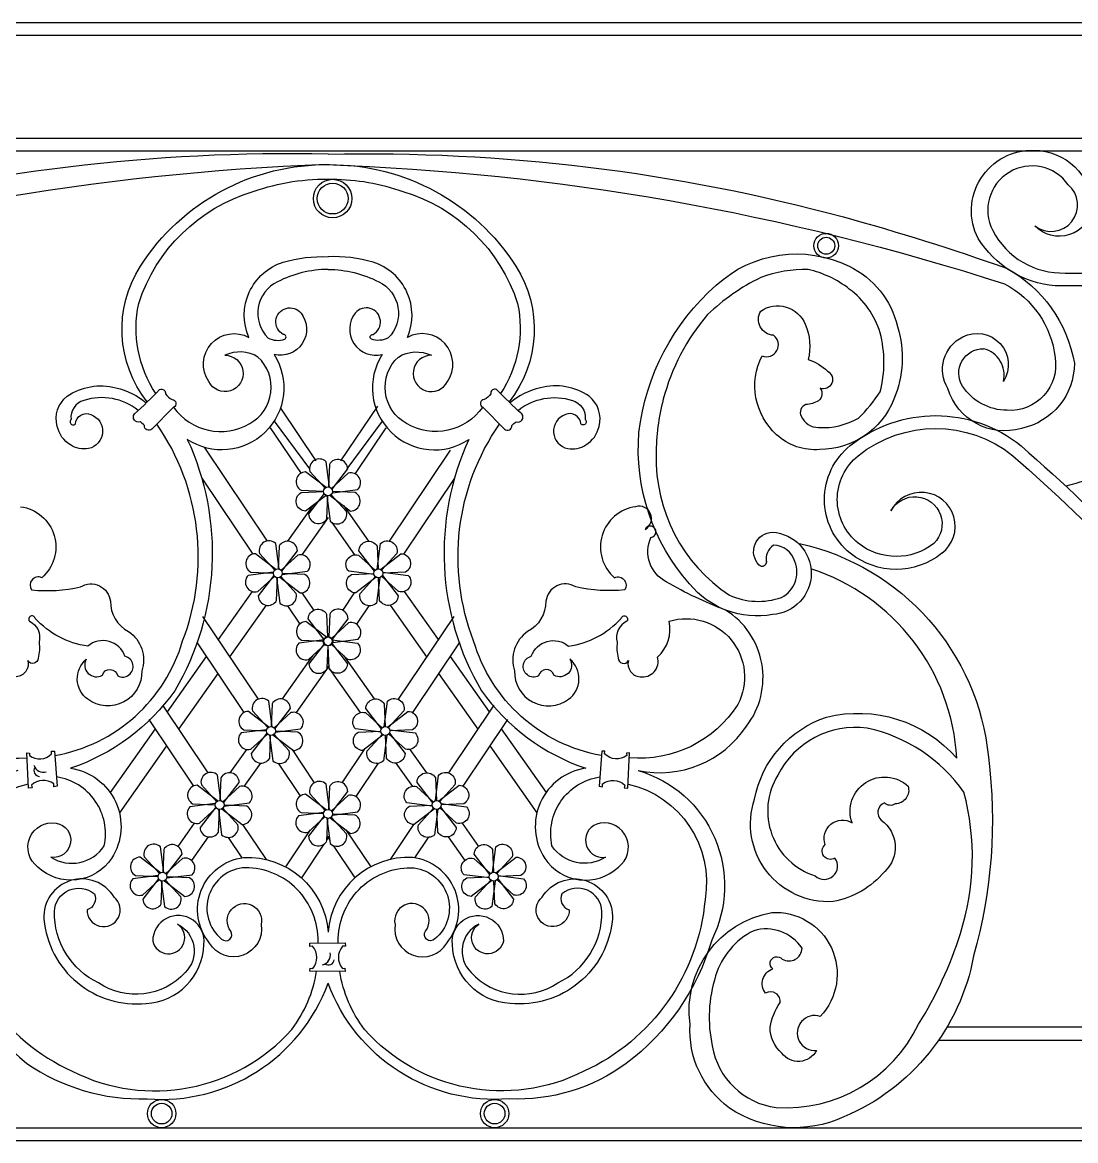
# Model space of a CAD drawing. Extents: x 483 to 3881, y 4737 to 5760.
# Drawn here: x 2090 to 2910, y 4883 to 5753 of the extents above; entities that cross this region are included whole.
import ezdxf

# ---------------------------------------------------------------- set-up
doc = ezdxf.new("R2010")
doc.units = 0
doc.header["$LTSCALE"] = 0.85
doc.header["$MEASUREMENT"] = 0
doc.layers.add('7', color=7, linetype='CONTINUOUS')

msp = doc.modelspace()

# ---------------------------------------------------------------- linework, layer by layer
at = {"layer": '7'}
for p, q in [((805.98, 5752.84), (3850.5, 5752.84)), ((805.98, 5742.84), (3850.5, 5742.84)), ((805.98, 5662.84), (3850.5, 5662.84)), ((805.98, 5652.84), (3850.5, 5652.84)), ((2291.07, 5452.65), (2318.56, 5411.73)), ((2366.54, 5454.32), (2337.92, 5411.73)), ((2286.24, 5442.65), (2313.72, 5405.49)), ((2370.25, 5442.65), (2342.76, 5405.49)), ((2283.24, 5437.41), (2307.15, 5401.82)), ((2373.24, 5437.41), (2349.33, 5401.82)), ((2231.84, 5422.24), (2280.83, 5349.33)), ((2423.09, 5419.93), (2375.66, 5349.33)), ((2229.84, 5398.33), (2269.6, 5339.14)), ((2426.64, 5398.33), (2386.88, 5339.14)), ((2316.35, 5376.93), (2296.71, 5349.15)), ((2340.13, 5376.93), (2359.77, 5349.15)), ((2328.24, 5367.76), (2307.66, 5338.65)), ((2331.08, 5363.75), (2348.82, 5338.65)), ((2269.08, 5310.05), (2242.65, 5272.66)), ((2307.88, 5309.06), (2317.18, 5295.21)), ((2348.6, 5309.06), (2339.3, 5295.21)), ((2387.41, 5310.05), (2413.84, 5272.66)), ((2279.91, 5299.39), (2251.6, 5259.34)), ((2296.6, 5298.94), (2306.15, 5284.74)), ((2359.88, 5298.94), (2350.34, 5284.74)), ((2376.57, 5299.39), (2404.89, 5259.34)), ((2230.52, 5290.72), (2273.85, 5226.22)), ((2425.97, 5290.72), (2382.64, 5226.22)), ((2226.24, 5270.19), (2262.72, 5215.89)), ((2430.25, 5270.19), (2393.77, 5215.89)), ((2233.38, 5259.56), (2202.85, 5216.37)), ((2316.14, 5260.06), (2292.37, 5226.43)), ((2340.35, 5260.06), (2364.11, 5226.43)), ((2423.1, 5259.56), (2453.63, 5216.37)), ((2242.33, 5246.23), (2211.8, 5203.05)), ((2328.84, 5252.04), (2303.23, 5215.82)), ((2327.64, 5252.04), (2353.25, 5215.82)), ((2414.15, 5246.23), (2444.68, 5203.05)), ((2199.32, 5221.63), (2234.7, 5168.97)), ((2457.16, 5221.63), (2421.78, 5168.97)), ((2193.59, 5203.27), (2158.6, 5153.77)), ((2188.79, 5210.41), (2223.53, 5158.7)), ((2467.69, 5210.41), (2432.96, 5158.7)), ((2462.89, 5203.27), (2497.89, 5153.77)), ((2202.54, 5189.94), (2165.79, 5137.96)), ((2264.61, 5187.17), (2251.76, 5168.99)), ((2300.17, 5187.04), (2317.47, 5161.28)), ((2356.31, 5187.04), (2339.01, 5161.28)), ((2391.87, 5187.17), (2404.72, 5168.99)), ((2453.94, 5189.94), (2490.69, 5137.96)), ((2275.52, 5176.61), (2262.68, 5158.45)), ((2380.96, 5176.61), (2393.8, 5158.45)), ((2289.26, 5176.38), (2306.65, 5150.49)), ((2367.22, 5176.38), (2349.83, 5150.49)), ((2224.07, 5129.82), (2211.31, 5111.77)), ((2261.7, 5128.78), (2280.02, 5101.5)), ((2314.36, 5124.59), (2295.06, 5095.86)), ((2342.12, 5124.59), (2361.42, 5095.86)), ((2394.79, 5128.78), (2376.46, 5101.5)), ((2432.41, 5129.82), (2445.17, 5111.77)), ((2234.92, 5119.18), (2221.95, 5100.83)), ((2250.35, 5118.77), (2261.03, 5102.87)), ((2329.07, 5119.59), (2327.35, 5117.03)), ((2327.41, 5119.59), (2329.47, 5116.52)), ((2406.13, 5118.77), (2395.45, 5102.87)), ((2421.56, 5119.18), (2434.53, 5100.83)), ((2324.94, 5113.44), (2307.38, 5087.3)), ((2332.28, 5112.34), (2349.1, 5087.3)), ((3737.67, 4960.84), (2803.19, 4960.84)), ((807.69, 4892.84), (3850.5, 4892.84)), ((807.69, 4882.84), (3850.5, 4882.84))]:
    msp.add_line(p, q, dxfattribs=at)
for points in [[(2328.24, 5650.22, 0.071808), (1927.19, 5601.49, 0.033321), (1790.37, 5555.68, 0.277032), (1749.57, 5487.45, 0.387049), (1788.77, 5437, 0.414145), (1845.94, 5468.08, 0.441224), (1834.43, 5508.1, 0.768568), (1802.76, 5473.46, -0.411405), (1818.21, 5498.94, -34.181967)], [(2328.24, 5650.22, -0.071808), (2729.3, 5601.49, -0.017658), (2856.05, 5561.61, -0.229295), (2908.93, 5487.59, -0.355818), (2867.71, 5437, -0.414145), (2810.54, 5468.08, -0.441224), (2822.05, 5508.1, -0.768568), (2853.72, 5473.46, 0.411405), (2838.27, 5498.94, 34.181967)], [(3731.32, 5547.84), (2893.92, 5547.84, -0.234737), (2834.1, 5584.66, -0.572827), (2877.41, 5653.27, -0.404851), (2923.06, 5609.06, -0.629523), (2878.26, 5594.53, 0.979995), (2904.23, 5626.5, 0.934604), (2845.42, 5590.85, 0.288665), (2901.9, 5557.84), (3723.92, 5557.84)], [(2326.7, 5642.18, 0.069227), (1801.81, 5549.31, 0.26572), (1762.54, 5492.1, 0.484484), (1799.76, 5451.04, 0.253134), (1834.66, 5469.92, 0.59182), (1818.21, 5498.94, 0.161071)], [(2187.44, 5457.51, -0.318353), (2182.16, 5563.18, -0.259435), (2329.28, 5642.16, -0.256161), (2474.32, 5563.18, -0.318353), (2469.05, 5457.51)], [(2326.7, 5642.18, -0.069822), (2854.67, 5549.31, -0.249341), (2893.94, 5492.1, -0.484484), (2856.72, 5451.04, -0.253134), (2821.82, 5469.92, -0.59182), (2838.27, 5498.94, -0.161071)], [(2194.06, 5464.05, -0.201195), (2180.81, 5534.1, -0.247571), (2270.01, 5621.18, -0.095666), (2331.74, 5630.76, -0.086979), (2386.47, 5621.18, -0.247571), (2475.68, 5534.1, -0.201195), (2462.42, 5464.05)], [(2207.96, 5453.46, 0.389723), (2267.18, 5440.69, 0.51276), (2273.61, 5492.47, 0.253922), (2247.88, 5493.82, -1.808683), (2235.35, 5473.46, -0.789833), (2266.5, 5507.7, -0.442534), (2293.21, 5566.27, -0.080877), (2328.24, 5570.51)], [(2448.52, 5453.46, -0.389723), (2389.31, 5440.69, -0.51276), (2382.87, 5492.47, -0.253922), (2408.61, 5493.82, 1.808683), (2421.13, 5473.46, 0.789833), (2389.98, 5507.7, 0.442534), (2363.27, 5566.27, 0.080877), (2328.24, 5570.51)], [(2669.21, 5333.51, -0.734342), (2663.62, 5330.55, -0.656867), (2674.14, 5356.19, -0.937285), (2674.12, 5292.12, -0.273534), (2609.45, 5316.11, -0.204815), (2570.1, 5433.88, -0.184485), (2630.1, 5548.31, -0.308978), (2733.64, 5563.18, -0.22331), (2771.36, 5516.21, -0.174246), (2768.48, 5459.58, -0.307693), (2710.84, 5420.54, -0.212338), (2677.25, 5432.05, -0.339229), (2665.88, 5493.43, 0.887719), (2674.87, 5509.41, -0.571992), (2664.88, 5528.2, -0.474089), (2699.55, 5518.03, -0.158426), (2701.85, 5490.44, -0.120113), (2716.84, 5481.45, -0.938639), (2711.1, 5468.14, -0.419007), (2709.84, 5458.48, -0.129788), (2699.85, 5455.49, 0.437185), (2696.31, 5446.43, 0.282522), (2709.94, 5437.6, 0.141378), (2740.92, 5444.9, 0.059659), (2757.8, 5465.47, 0.127694), (2757.8, 5511.41, 0.161275), (2733.82, 5545.36, 0.111764), (2701.74, 5560.55, 0.093634), (2664.88, 5554.34, 0.077595), (2623.56, 5525.5, 0.115089), (2589.08, 5459.58, 0.065791), (2583.45, 5416.76, 0.256596), (2640.46, 5307.16, 0.190185), (2681.06, 5305.45, 0.392749), (2691.35, 5333.3, 0.334192), (2674.8, 5346, 0.301678), (2669.26, 5332.91)], [(2328.24, 5560.65, 0.11617), (2288.85, 5551.01, 0.515316), (2281.4, 5507.36, 0.205134), (2294.6, 5506.34, 0.802495), (2293.25, 5510.07, -1.217492), (2307.13, 5526.65, -0.716667), (2286.14, 5494.5, -0.813195), (2218.64, 5428.44, -0.245647), (2208.9, 5232.76, -0.157823), (2127.79, 5172.5, -0.548286), (2159.69, 5102.44, -0.462643), (2102.36, 5095.67, -0.786491), (2116.55, 5129.84, -0.997738), (2112.51, 5103.34, 0.409151), (2154.05, 5112.17, 0.4327), (2116.79, 5165.84)], [(2328.24, 5560.65, -0.11617), (2367.63, 5551.01, -0.515316), (2375.08, 5507.36, -0.205134), (2361.88, 5506.34, -0.802495), (2363.23, 5510.07, 1.217492), (2349.35, 5526.65, 0.716667), (2370.34, 5494.5, 0.813195), (2437.84, 5428.44, 0.245647), (2447.58, 5232.76, 0.157823), (2528.7, 5172.5, 0.548286), (2496.79, 5102.44, 0.462643), (2554.13, 5095.67, 0.786491), (2539.93, 5129.84, 0.997738), (2543.97, 5103.34, -0.409151), (2502.43, 5112.17, -0.4327), (2539.69, 5165.84)], [(3682.5, 5068.93), (3682.5, 5421.33, -0.447916), (3620.27, 5477.84), (2980.44, 5477.84, -0.319494), (2902.32, 5391.99, -0.319494)], [(2180.46, 5450.92, 0.252656), (2138.21, 5458.7, 0.360177), (2128.14, 5443.97, 1.03602), (2131.61, 5440.5, -0.533335), (2143.63, 5447.67, -0.763791), (2141.78, 5421.32, -0.202896), (2127.68, 5424.09, -0.202362), (2117.42, 5438.5, -0.300067), (2125.13, 5462, -0.218444), (2163.06, 5468.47, -0.117126), (2186.72, 5456.81, -0.117126)], [(2197.11, 5467.17, -0.613812), (2201.71, 5463.72, 0.113821), (2206.81, 5459.39, -0.782605), (2207.96, 5453.46), (2190.98, 5436.42, -0.685074), (2185.24, 5439.1, 0.025799), (2181.92, 5442.16, -0.754428), (2177.45, 5448.16, 0.016046), (2197.11, 5467.17, 0.312286)], [(2459.37, 5467.17, 0.613812), (2454.78, 5463.72, -0.113821), (2449.67, 5459.39, 0.782605), (2448.52, 5453.46), (2465.5, 5436.42, 0.685074), (2471.24, 5439.1, -0.025799), (2474.56, 5442.16, 0.754428), (2479.03, 5448.16, -0.016046), (2459.37, 5467.17, -0.312286)], [(2476.02, 5450.92, -0.252656), (2518.27, 5458.7, -0.360177), (2528.34, 5443.97, -1.03602), (2524.87, 5440.5, 0.533335), (2512.85, 5447.67, 0.763791), (2514.7, 5421.32, 0.202896), (2528.81, 5424.09, 0.202362), (2539.06, 5438.5, 0.300067), (2531.35, 5462, 0.218444), (2493.42, 5468.47, 0.117126), (2469.77, 5456.81, 0.117126)], [(2805.86, 5339.82, -0.351519), (2734.55, 5339.82, -0.479816), (2734.55, 5423.52, -0.35205), (2867.48, 5423.4, -0.051685), (3045.54, 5233.18, 0.166798), (3199.41, 5120.15, 0.051815), (3403.01, 5065.67, 0.005663), (3754.39, 5067.32, -0.744017), (3826.11, 4928.6, -0.399098), (3748.9, 4928.32, -0.265154), (3737.68, 4961.05)], [(2115.64, 5182.49, 0.285049), (2215.01, 5271.58, 0.248152), (2194.9, 5440.35)], [(2540.84, 5182.49, -0.285049), (2441.47, 5271.58, -0.248152), (2461.58, 5440.35)], [(2805.86, 5339.82, 1.251757), (2766.19, 5372.78, -1.161124), (2799.6, 5347.41, -0.34798), (2740.81, 5347.62, -0.479816), (2740.81, 5415.72, -0.351519), (2861.07, 5415.72, -0.05159), (3037.4, 5227.36, 0.166293), (3195.97, 5110.76, 0.060662), (3410.09, 5056.04, 0.006807), (3755.51, 5057.34, -0.747953), (3819.18, 4935.82, -0.401097), (3755.51, 4935.82, -0.451786), (3755.51, 4973.21, -0.363204), (3781.33, 4972.13, -0.2017), (3793.24, 4945.86, 0.832317), (3748.9, 4980.72, 0.089118), (3741.22, 4971.05), (2809.75, 4971.05)], [(2329.25, 5391.24), (2326.67, 5411.06, 0.759226), (2313.99, 5403.46), (2325.88, 5390.47)], [(2331.32, 5389.55), (2343.51, 5405.38, 0.759226), (2329.17, 5408.97), (2328.4, 5391.39)], [(2326.58, 5390.97), (2310.75, 5403.16, 0.759226), (2307.16, 5388.82), (2324.74, 5388.04)], [(2331.59, 5386.88), (2351.41, 5389.46, 0.759226), (2343.81, 5402.14), (2330.82, 5390.25)], [(2326.58, 5384.81), (2310.75, 5372.62, -0.759226), (2307.16, 5386.96), (2324.74, 5387.73)], [(2325.16, 5386.23), (2312.97, 5370.4, 0.759226), (2327.31, 5366.81), (2328.09, 5384.39)], [(2329.9, 5384.81), (2345.73, 5372.62, 0.759226), (2349.32, 5386.96), (2331.74, 5387.73)], [(2327.23, 5384.54), (2329.81, 5364.72, 0.759226), (2342.49, 5372.32), (2330.61, 5385.31)], [(2088.95, 5376, -0.646695), (2105.38, 5320.79, 0.764897), (2097.47, 5311.31, 0.078187), (2135.51, 5313.58, -0.554101), (2158.78, 5302.44, 0.279038), (2172.99, 5278.96, -0.331746), (2183.21, 5248.32, -0.625619), (2141.19, 5226.19, -0.486781), (2140.06, 5257.4, 0.767096), (2152.55, 5244.91, -0.803069), (2164.47, 5244.35, 1.121976), (2170.15, 5259.67, 0.522196), (2141.19, 5267.61, -0.177878), (2100.31, 5289.18, 1.204432), (2095.77, 5286.91, -0.366874), (2103.26, 5270.65, -0.099952), (2102.51, 5258.25, -0.779141), (2094.63, 5256.26, -0.463814), (2085.55, 5243.78, -0.55739)], [(2569.61, 5170.75, 0.307039), (2653.8, 5205.28, 0.443409), (2637.51, 5295.65, -0.040684), (2591.4, 5317.49, -0.397316), (2579.45, 5352.16, 1.689867), (2574.91, 5358.41, 0.899904), (2567.53, 5376, 0.646695), (2551.1, 5320.79, -0.764897), (2559.01, 5311.31, -0.078187), (2520.97, 5313.58, 0.554101), (2497.7, 5302.44, -0.279038), (2483.49, 5278.96, 0.331746), (2473.27, 5248.32, 0.625619), (2515.29, 5226.19, 0.486781), (2516.43, 5257.4, -0.767096), (2503.93, 5244.91, 0.803069), (2492.01, 5244.35, -1.121976), (2486.33, 5259.67, -0.522196), (2515.29, 5267.61, 0.177878), (2556.17, 5289.18, -1.204432), (2560.71, 5286.91, 0.366874), (2553.22, 5270.65, 0.099952), (2553.97, 5258.25, 0.779141), (2561.85, 5256.26, 0.463814), (2570.93, 5243.78, 0.55739), (2584.56, 5259.1, 0.267681), (2593.65, 5286.91, -0.668363), (2647.02, 5222.22, -0.281819), (2562.63, 5180.72)], [(2290.1, 5327.54), (2287.52, 5347.35, 0.759226), (2274.84, 5339.75), (2286.73, 5326.77)], [(2292.18, 5325.85), (2304.36, 5341.68, 0.759226), (2290.02, 5345.27), (2289.25, 5327.68)], [(2364.31, 5325.85), (2352.12, 5341.68, -0.759226), (2366.46, 5345.27), (2367.24, 5327.68)], [(2366.38, 5327.54), (2368.96, 5347.35, -0.759226), (2381.64, 5339.75), (2369.75, 5326.77)], [(2695.16, 5347.37, -0.324546), (2842.08, 5181.13, -0.100698), (2830.58, 5026.74, -0.254178), (2729.44, 4901.29, -0.260057), (2640.5, 4908.16, -0.255224), (2609.88, 4973.37, -0.403507), (2673.45, 5060.31, -0.680369), (2711.26, 4979.54, 1.22832), (2708.21, 4952.99, -0.553803), (2681.24, 4950.95, -0.214869), (2672.18, 4971.04, -0.113565), (2679.99, 4990.19, -0.441362)], [(2287.43, 5327.27), (2271.6, 5339.46, 0.759226), (2268.01, 5325.12), (2285.59, 5324.34)], [(2292.45, 5323.18), (2312.26, 5325.76, 0.759226), (2304.66, 5338.43), (2291.67, 5326.55)], [(2364.04, 5323.18), (2344.22, 5325.76, -0.759226), (2351.82, 5338.43), (2364.81, 5326.55)], [(2369.05, 5327.27), (2384.88, 5339.46, -0.759226), (2388.47, 5325.12), (2370.89, 5324.34)], [(2285.74, 5325.19), (2265.92, 5322.62, 0.759226), (2273.53, 5309.94), (2286.51, 5321.82)], [(2370.74, 5325.19), (2390.56, 5322.62, -0.759226), (2382.96, 5309.94), (2369.97, 5321.82)], [(2679.99, 4989.96, 0.637196), (2668.61, 4997.54, -0.512685), (2674.3, 5016.48, -1.114882), (2681.57, 5024.06, 0.569938), (2697.05, 5032.59, 0.326057), (2659.4, 5046.16, 0.205073), (2629.8, 5011.06, 0.13189), (2627.19, 4956.52, 0.330064), (2676.88, 4908.61, 0.305511), (2787.67, 4973.39, 0.063698), (2820.24, 5043.92, 0.143021), (2823.03, 5153.93, 0.189826), (2747.64, 5203.76, 0.317269), (2678.11, 5167.12, 0.486763), (2707.26, 5088.79, 0.909987), (2722.64, 5102.68, -0.400755), (2713.87, 5104.27, -0.400756), (2715.05, 5113.1, -0.70754), (2735.91, 5130.15, -0.781191), (2779.51, 5158.57, -0.508482), (2769.53, 5144.88, -0.374565), (2761.14, 5145.67, 0.552533), (2758.65, 5132.05, -0.478913), (2761.35, 5092.29, -0.176444), (2721.13, 5068.78, -0.531298), (2660.09, 5148.4, -0.273287), (2716.13, 5212.35, -0.281016), (2817.42, 5180.36, 0.310105), (2703.97, 5327.69)], [(2286.01, 5322.53), (2273.82, 5306.69, 0.759226), (2288.16, 5303.1), (2288.94, 5320.69)], [(2288.09, 5320.83), (2290.66, 5301.02, 0.759226), (2303.34, 5308.62), (2291.46, 5321.6)], [(2290.75, 5321.1), (2306.58, 5308.91, 0.759226), (2310.17, 5323.25), (2292.59, 5324.03)], [(2365.73, 5321.1), (2349.9, 5308.91, -0.759226), (2346.31, 5323.25), (2363.89, 5324.03)], [(2368.4, 5320.83), (2365.82, 5301.02, -0.759226), (2353.14, 5308.62), (2365.03, 5321.6)], [(2370.47, 5322.53), (2382.66, 5306.69, -0.759226), (2368.32, 5303.1), (2367.55, 5320.69)], [(2324.9, 5273.03), (2312.71, 5288.86, -0.759226), (2327.05, 5292.45), (2327.83, 5274.87)], [(2331.58, 5273.03), (2343.77, 5288.86, 0.759226), (2329.43, 5292.45), (2328.65, 5274.87)], [(2326.84, 5274.45), (2311.01, 5286.64, 0.759226), (2307.42, 5272.3), (2325, 5271.53)], [(2331.85, 5270.36), (2351.67, 5272.94, 0.759226), (2344.06, 5285.62), (2331.08, 5273.73)], [(2325.14, 5272.38), (2305.33, 5269.8, 0.759226), (2312.93, 5257.12), (2325.92, 5269.01)], [(2331.34, 5272.38), (2351.15, 5269.8, -0.759226), (2343.55, 5257.12), (2330.57, 5269.01)], [(2325.42, 5269.71), (2313.23, 5253.88, 0.759226), (2327.57, 5250.29), (2328.34, 5267.87)], [(2331.07, 5269.71), (2343.26, 5253.88, -0.759226), (2328.92, 5250.29), (2328.14, 5267.87)], [(2009.46, 5222.22, 0.281819), (2093.85, 5180.72)], [(2284.68, 5204.9), (2282.1, 5224.72, 0.759226), (2269.42, 5217.12), (2281.31, 5204.13)], [(2286.75, 5203.21), (2298.94, 5219.04, 0.759226), (2284.6, 5222.63), (2283.82, 5205.05)], [(2369.73, 5203.21), (2357.54, 5219.04, -0.759226), (2371.88, 5222.63), (2372.66, 5205.05)], [(2371.81, 5204.9), (2374.38, 5224.72, -0.759226), (2387.06, 5217.12), (2375.18, 5204.13)], [(2282.01, 5204.63), (2266.18, 5216.82, 0.759226), (2262.59, 5202.48), (2280.17, 5201.7)], [(2287.02, 5200.54), (2306.84, 5203.12, 0.759226), (2299.24, 5215.8), (2286.25, 5203.91)], [(2369.46, 5200.54), (2349.64, 5203.12, -0.759226), (2357.25, 5215.8), (2370.23, 5203.91)], [(2374.47, 5204.63), (2390.31, 5216.82, -0.759226), (2393.9, 5202.48), (2376.31, 5201.7)], [(2280.32, 5202.56), (2260.5, 5199.98, 0.759226), (2268.1, 5187.3), (2281.09, 5199.19)], [(2280.59, 5199.89), (2268.4, 5184.06, 0.759226), (2282.74, 5180.47), (2283.51, 5198.05)], [(2282.66, 5198.2), (2285.24, 5178.38, 0.759226), (2297.92, 5185.98), (2286.03, 5198.97)], [(2285.33, 5198.47), (2301.16, 5186.28, 0.759226), (2304.75, 5200.62), (2287.17, 5201.39)], [(2371.15, 5198.47), (2355.32, 5186.28, -0.759226), (2351.73, 5200.62), (2369.32, 5201.39)], [(2373.82, 5198.2), (2371.24, 5178.38, -0.759226), (2358.57, 5185.98), (2370.45, 5198.97)], [(2375.9, 5199.89), (2388.09, 5184.06, -0.759226), (2373.75, 5180.47), (2372.97, 5198.05)], [(2376.17, 5202.56), (2395.98, 5199.98, -0.759226), (2388.38, 5187.3), (2375.4, 5199.19)], [(2117.34, 5158.6), (2117.34, 5158.6), (2114.8, 5158.19), (2114.67, 5160.43, 0.367231), (2097.4, 5159.37), (2097.79, 5157.4), (2095.07, 5156.97), (2095.07, 5156.97), (2093.66, 5184.44), (2095.93, 5184.35), (2095.81, 5182.34, 0.367231), (2113.06, 5183.67), (2112.88, 5185.91), (2115.29, 5185.84), (2117.34, 5158.6)], [(2539.14, 5158.6), (2539.14, 5158.6), (2541.68, 5158.19), (2541.82, 5160.43, -0.367231), (2559.09, 5159.37), (2558.69, 5157.4), (2561.41, 5156.97), (2561.41, 5156.97), (2562.83, 5184.44), (2560.55, 5184.35), (2560.67, 5182.34, -0.367231), (2543.42, 5183.67), (2543.6, 5185.91), (2541.19, 5185.84), (2539.14, 5158.6)], [(2086.87, 5170.75, 0.468988), (2029.76, 5038.92, 0.147942), (2093.67, 4942.92, 0.159084), (2187.28, 4915.39, 0.337243), (2328.24, 5005.3, 4.671521)], [(2244.81, 5147.39), (2242.24, 5167.2, 0.759226), (2229.56, 5159.6), (2241.44, 5146.62)], [(2246.89, 5145.69), (2259.08, 5161.53, 0.759226), (2244.74, 5165.12), (2243.96, 5147.53)], [(2569.61, 5170.75, -0.468988), (2626.72, 5038.92, -0.164859), (2560.11, 4942.92, -0.173481), (2469.2, 4915.39, -0.337243), (2328.24, 5005.3, -4.671521)], [(2409.59, 5145.69), (2397.4, 5161.53, -0.759226), (2411.74, 5165.12), (2412.52, 5147.53)], [(2411.67, 5147.39), (2414.25, 5167.2, -0.759226), (2426.92, 5159.6), (2415.04, 5146.62)], [(2094.8, 5160.19, 0.399426), (2034.92, 5070.43, 0.269316), (2129.14, 4936.76, 0.338439), (2299.97, 4969.33, 0.122186), (2319.3, 5014.62, 0.121687)], [(2242.15, 5147.12), (2226.31, 5159.31, 0.759226), (2222.72, 5144.97), (2240.31, 5144.19)], [(2329.25, 5140.44), (2326.67, 5160.25, 0.759226), (2313.99, 5152.65), (2325.88, 5139.67)], [(2331.32, 5138.74), (2343.51, 5154.58, 0.759226), (2329.17, 5158.17), (2328.4, 5140.58)], [(2561.68, 5160.19, -0.399426), (2621.56, 5070.43, -0.269316), (2527.34, 4936.76, -0.338439), (2356.51, 4969.33, -0.121597), (2337.22, 5014.39, -0.121597)], [(2414.34, 5147.12), (2430.17, 5159.31, -0.759226), (2433.76, 5144.97), (2416.17, 5144.19)], [(2247.16, 5143.03), (2266.97, 5145.6, 0.759226), (2259.37, 5158.28), (2246.39, 5146.4)], [(2326.58, 5140.17), (2310.75, 5152.36, 0.759226), (2307.16, 5138.02), (2324.74, 5137.24)], [(2331.59, 5136.08), (2351.41, 5138.65, 0.759226), (2343.81, 5151.33), (2330.82, 5139.45)], [(2409.32, 5143.03), (2389.51, 5145.6, -0.759226), (2397.11, 5158.28), (2410.09, 5146.4)], [(2240.45, 5145.04), (2220.64, 5142.46, 0.759226), (2228.24, 5129.79), (2241.22, 5141.67)], [(2240.72, 5142.37), (2228.53, 5126.54, 0.759226), (2242.87, 5122.95), (2243.65, 5140.54)], [(2245.47, 5140.95), (2261.3, 5128.76, 0.759226), (2264.89, 5143.1), (2247.3, 5143.88)], [(2411.02, 5140.95), (2395.18, 5128.76, -0.759226), (2391.59, 5143.1), (2409.18, 5143.88)], [(2415.76, 5142.37), (2427.95, 5126.54, -0.759226), (2413.61, 5122.95), (2412.83, 5140.54)], [(2416.03, 5145.04), (2435.84, 5142.46, -0.759226), (2428.24, 5129.79), (2415.26, 5141.67)], [(2242.8, 5140.68), (2245.38, 5120.87, 0.759226), (2258.05, 5128.47), (2246.17, 5141.45)], [(2324.89, 5138.09), (2305.07, 5135.51, 0.759226), (2312.67, 5122.84), (2325.66, 5134.72)], [(2325.16, 5135.42), (2312.97, 5119.59, 0.759226), (2327.31, 5116), (2328.09, 5133.59)], [(2327.23, 5133.73), (2329.81, 5113.92, 0.759226), (2342.49, 5121.52), (2330.61, 5134.5)], [(2329.9, 5134), (2345.73, 5121.81, 0.759226), (2349.32, 5136.15), (2331.74, 5136.93)], [(2413.68, 5140.68), (2411.11, 5120.87, -0.759226), (2398.43, 5128.47), (2410.31, 5141.45)], [(2200.35, 5091.53), (2197.77, 5111.34, 0.759226), (2185.09, 5103.74), (2196.98, 5090.76)], [(2202.42, 5089.83), (2214.61, 5105.66, 0.759226), (2200.27, 5109.25), (2199.49, 5091.67)], [(2454.06, 5089.83), (2441.87, 5105.66, -0.759226), (2456.21, 5109.25), (2456.99, 5091.67)], [(2456.14, 5091.53), (2458.71, 5111.34, -0.759226), (2471.39, 5103.74), (2459.51, 5090.76)], [(2197.68, 5091.26), (2181.85, 5103.44, 0.759226), (2178.26, 5089.1), (2195.84, 5088.33)], [(2202.69, 5087.17), (2222.51, 5089.74, 0.759226), (2214.91, 5102.42), (2201.92, 5090.54)], [(2320.47, 5036.44, 0.002638), (2320.4, 5037.51, 0.419789), (2263.79, 5095.18, 0.687411), (2245.38, 5039.63, 0.908272), (2252.42, 5045.79, -1.562291), (2276.2, 5051.07, -0.826027), (2235.94, 5036.47, -0.591339), (2262.42, 5103.07, -0.408589), (2328.24, 5044.95)], [(2336.04, 5036.8, -0.001759), (2336.08, 5037.51, -0.419789), (2392.7, 5095.18, -0.687411), (2411.11, 5039.63, -0.908272), (2404.06, 5045.79, 1.562291), (2380.28, 5051.07, 0.826027), (2420.54, 5036.47, 0.591339), (2394.06, 5103.07, 0.408589), (2328.24, 5044.95)], [(2453.79, 5087.17), (2433.97, 5089.74, -0.759226), (2441.58, 5102.42), (2454.56, 5090.54)], [(2458.8, 5091.26), (2474.64, 5103.44, -0.759226), (2478.22, 5089.1), (2460.64, 5088.33)], [(2140.59, 5062.46, 1.593321), (2161.72, 5072.19, 0.783587), (2107.05, 5055.18, 0.417769), (2186.54, 4989.53, 0.391195), (2231.48, 5035.44, 1.062399), (2191.73, 5038.15, 1.488333), (2210.99, 5051.23, -0.521796), (2216.92, 5013.7, -0.372517), (2149.57, 5005.5, -0.292173), (2115.2, 5061.1, -0.619274), (2146.3, 5074.92, -0.454378), (2140.59, 5062.46)], [(2195.99, 5089.18), (2176.17, 5086.6, 0.759226), (2183.77, 5073.92), (2196.76, 5085.81)], [(2196.26, 5086.51), (2184.07, 5070.68, 0.759226), (2198.41, 5067.09), (2199.18, 5084.67)], [(2198.33, 5084.82), (2200.91, 5065, 0.759226), (2213.59, 5072.61), (2201.7, 5085.59)], [(2201, 5085.09), (2216.83, 5072.9, 0.759226), (2220.42, 5087.24), (2202.84, 5088.02)], [(2515.89, 5062.46, -1.593321), (2494.76, 5072.19, -0.783587), (2549.43, 5055.18, -0.417769), (2469.94, 4989.53, -0.391195), (2425, 5035.44, -1.062399), (2464.75, 5038.15, -1.488333), (2445.49, 5051.23, 0.521796), (2439.56, 5013.7, 0.372517), (2506.91, 5005.5, 0.292173), (2541.29, 5061.1, 0.619274), (2510.18, 5074.92, 0.454378), (2515.89, 5062.46)], [(2455.48, 5085.09), (2439.65, 5072.9, -0.759226), (2436.06, 5087.24), (2453.65, 5088.02)], [(2458.15, 5084.82), (2455.57, 5065, -0.759226), (2442.9, 5072.61), (2454.78, 5085.59)], [(2460.23, 5086.51), (2472.42, 5070.68, -0.759226), (2458.08, 5067.09), (2457.3, 5084.67)], [(2460.5, 5089.18), (2480.31, 5086.6, -0.759226), (2472.71, 5073.92), (2459.73, 5085.81)], [(2341.41, 5036.66), (2341.41, 5036.66), (2341.66, 5034.1), (2339.41, 5034.11, 0.367231), (2339.35, 5016.81), (2341.35, 5017.08), (2341.6, 5014.33), (2341.6, 5014.33), (2314.1, 5014.69), (2314.33, 5016.96), (2316.33, 5016.71, 0.367231), (2316.11, 5034.01), (2313.87, 5033.97), (2314.09, 5036.37), (2341.41, 5036.66)]]:
    msp.add_lwpolyline(points, format="xyb", dxfattribs=at)
for centre, radius in [((2331.74, 5615.76), 15), ((2331.74, 5615.76), 12), ((2715.81, 5579.08), 9.61), ((2715.81, 5579.08), 6.61), ((2328.24, 5387.89), 3.5), ((2328.24, 5387.89), 3.5), ((2289.09, 5324.19), 3.5), ((2367.39, 5324.19), 3.5), ((2327.98, 5271.37), 3.5), ((2328.5, 5271.37), 3.5), ((2283.67, 5201.55), 3.5), ((2372.81, 5201.55), 3.5), ((2243.81, 5144.03), 3.5), ((2412.68, 5144.03), 3.5), ((2328.24, 5137.08), 3.5), ((2328.24, 5137.08), 3.5), ((2199.34, 5088.17), 3.5), ((2457.14, 5088.17), 3.5), ((2198.69, 4903.88), 11.04), ((2198.69, 4903.88), 8.04), ((2457.79, 4903.88), 11.04), ((2457.79, 4903.88), 8.04)]:
    msp.add_circle(centre, radius, dxfattribs=at)
for centre, radius, start, end in [((2106.77, 5177.16), 7.78, 196.65818, 286.1504), ((2103.9, 5170.75), 4.57, 147.25758, 267.3418), ((2322.21, 5027.31), 7.78, 282.96057, 12.45279), ((2328.42, 5024.03), 4.57, 233.55998, 353.64419)]:
    msp.add_arc(centre, radius, start, end, dxfattribs=at)

doc.saveas('drawing.dxf')
